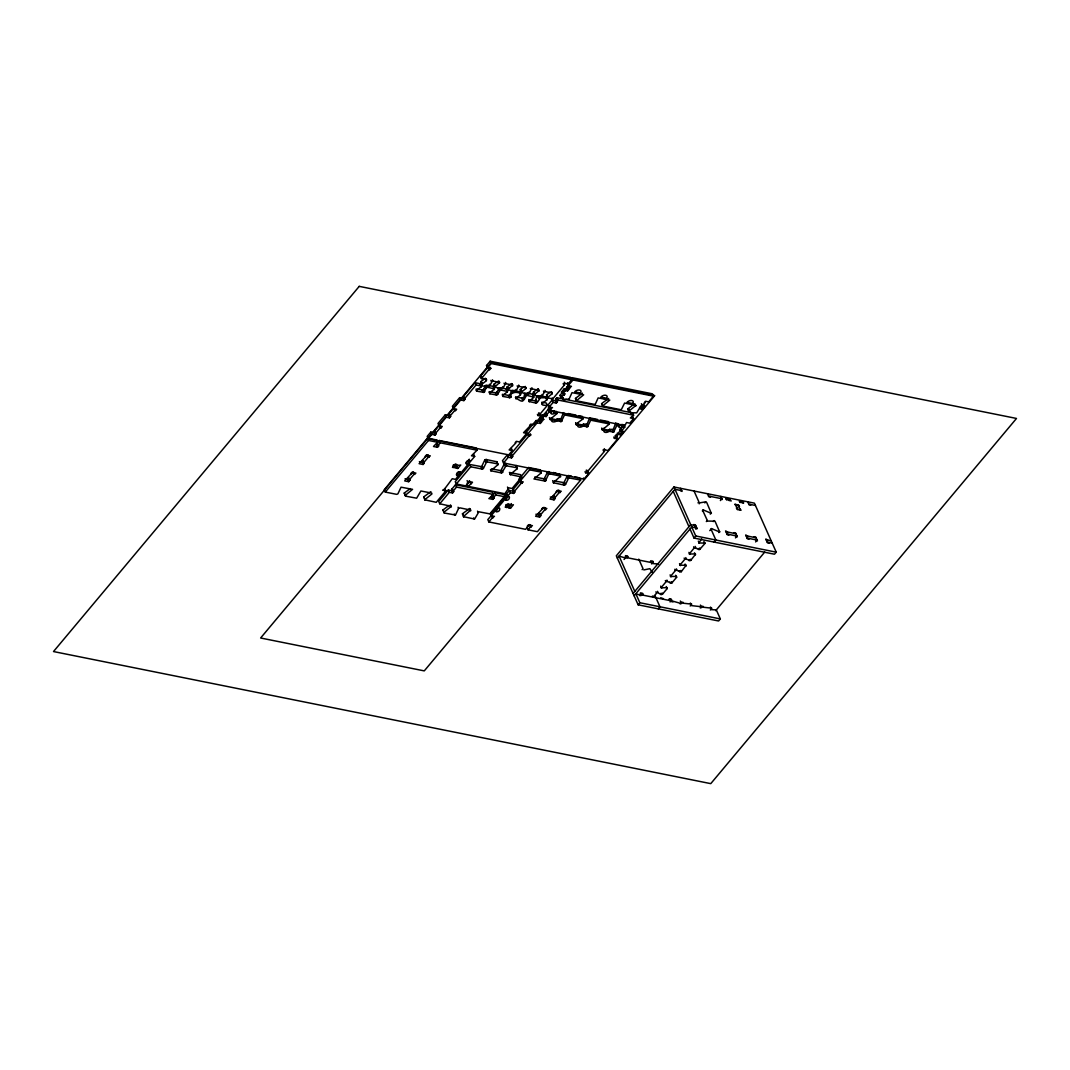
<?xml version="1.0" encoding="UTF-8"?>
<svg xmlns="http://www.w3.org/2000/svg" width="1070" height="1070" viewBox="0 0 1070 1070"><rect width="100%" height="100%" fill="white"/><g stroke="black" fill="none" stroke-linecap="round" stroke-linejoin="round"><path stroke-width="1.5" d="M666.222 586.507L667.225 588.54L666.944 587.684L661.033 587.778L666.436 581.291L671.733 583.083L676.695 577.212L676.414 576.449M676.307 576.436L670.435 576.462L675.839 570.042L681.149 571.848L686.097 565.321M686.03 565.281L679.851 565.187L685.255 558.808L690.565 560.6L695.58 554.166M705.05 543.092L698.764 542.971L701.773 538.812M617.524 423.466L618.928 426.395L616.855 425.445L615.825 423.118L617.898 424.068A2.1 1.23 -24 0 0 618.647 425.298A2.1 1.23 -24 0 0 620.934 424.683L623.77 424.723L624.8 427.037L622.111 430.247L620.787 428.923M705.05 543.239L703.873 541.54M550.207 410.412L550.221 410.358A2.1 1.23 -24 0 0 550.93 411.683A2.1 1.23 -24 0 0 553.217 411.081L554.367 410.773L555.397 413.087L557.095 413.435L556.186 411.402M555.397 413.087L554.26 413.394A2.1 1.23 -24 0 1 551.973 414.01A2.1 1.23 -24 0 1 551.224 412.793L549.151 411.83L548.121 409.516L545.419 412.726L547.265 415.213L546.115 416.591L542.891 415.936L542.37 414.772L533.943 424.763L530.72 424.108L529.57 425.486L530.372 425.646L523.524 432.721L526.734 433.363L519.538 441.963L516.315 441.321L515.165 442.699L515.967 442.86L509.119 449.922L512.329 450.577L508.731 454.87L428.254 438.7L427.211 436.373L430.822 432.079L434.032 432.721L435.075 435.049L436.226 433.671L434.38 431.183L439.288 425.338L441.121 427.813L442.271 426.435L439.048 425.793L438.018 423.466L445.227 414.866L448.437 415.521L449.48 417.835L450.63 416.457L448.785 413.983L453.693 408.125L455.526 410.612L456.676 409.235L453.453 408.579L452.423 406.266L459.632 397.665L462.842 398.308L463.885 400.621L465.035 399.257L463.19 396.769L475.013 382.645L480.189 383.729L481.005 386.992L476.551 390.229L476.578 391.125L483.921 392.382L486.181 387.902L487.425 387.273L494.514 388.865L489.699 392.864L489.846 393.8L497.068 395.031L500.399 389.921L507.635 391.473L502.927 395.432L502.445 394.241M540.283 470.292L541.139 472.94L533.957 478.959L545.312 481.112L548.509 474.425L549.739 473.89L560.613 476.11L553.284 482.717L564.131 485.071L565.508 484.549L568.705 477.862L580.622 480.082L537.408 531.696L528.018 529.81L526.988 527.497M551.224 412.793L550.007 410.291M477.3 389.159L482.998 390.028L486.168 384.973L487.626 387.286M494.153 389.64L493.364 386.404L489.779 385.722L492.441 380.973L499.703 382.378L494.755 387.166L501.656 388.771L503.074 388.209L505.414 383.662L512.744 384.959L507.902 389.801L514.804 391.419L516.248 390.804L518.388 386.364L525.771 387.554L525.838 388.517L524.982 386.845M496.36 395.111C493.792 391.754 498.66 392.784 498.647 387.875M502.887 395.472L502.913 396.422L510.042 397.719L511.019 397.023L509.935 394.776L511.848 390.483L519.659 391.687L520.448 394.924L516.074 398.08L515.593 396.876M511.019 397.023C508.718 390.323 522.481 392.035 520.528 394.857M515.432 397.492C525.383 405.102 522.989 399.444 524.848 393.225M524.166 399.658L526.52 395.245L533.903 397.211L532.766 394.295L527.644 393.225M528.941 392.168L529.423 393.399L530.894 389.534L532.058 388.865L539.253 390.456L534.518 394.389L533.529 392.035L537.862 388.905L538.892 391.232M540.203 397.853C532.004 413.154 536.097 388.784 540.203 397.853C559.797 396.729 530.947 405.677 547.358 405.356L539.882 414.291L538.558 412.966M534.478 394.415L534.505 395.365L541.46 396.702L544.79 391.607L552.053 392.837L552.2 393.72L547.318 397.665L552.668 399.016L564.492 384.892L563.903 383.595M458.589 508.384L455.499 515.031L444.224 512.998L444.063 512.169L451.366 506.311L439.73 503.796L438.7 501.469L448.303 490.006L451.513 490.648L452.556 492.962L453.707 491.585L451.861 489.11L455.512 484.75L492.267 492.133L493.297 494.46L488.896 498.593L492.922 499.409L494.072 498.031L492.227 495.544L494.688 492.615L504.077 494.514L505.107 496.828L490.702 514.041L478.878 511.794L474.639 519.03L463.363 516.676L470.693 510.069L459.966 507.862L458.589 508.384L458.067 507.233M467.108 480.631L468.152 482.944L467.349 482.784L468.499 481.406L472.525 482.222L471.362 483.586L469.529 481.112L465.704 485.874L456.315 483.988L455.272 481.66L469.676 464.46L481.607 466.667L484.79 459.993L485.927 459.445L497.015 461.825L497.898 464.741L490.782 470.773L501.776 472.967L506.03 465.744L517.118 467.791L517.345 468.647L510.056 474.505L521.692 477.019L512.089 488.495L508.865 487.84L504.866 493.738L468.112 486.355L467.082 484.041M469.676 464.46L470.72 466.774L482.155 469.061L483.372 468.513L486.676 461.812L497.737 463.898L497.898 464.741M491.438 468.834L500.84 470.626L504.438 463.711L505.628 463.363L506.658 465.691M555.892 419.962A3.665 2.167 -24 0 0 557.243 418.851L560.974 418.878L563.409 412.819L564.438 415.133L561.322 421.607L550.02 419.48L556.895 413.622L555.932 411.442M569.079 399.056L571.995 392.663L583.645 394.843L576.623 400.581L575.593 398.254L582.495 393.171M534.679 477.046L544.175 478.812L547.599 471.99L548.856 471.576L549.9 473.903M581.799 425.338A3.665 2.167 -24 0 0 583.377 424.108L587.122 424.121L589.543 418.076L590.573 420.39L587.564 426.823L576.302 424.79L575.66 423.212M554.126 480.952L563.93 482.623L567.474 475.615M595.228 404.313L598.143 397.92L609.793 400.1L602.771 405.824L601.741 403.51L608.643 398.428M607.707 430.715A3.665 2.167 -24 0 0 609.525 429.364L613.27 429.378L615.691 423.319L616.721 425.646L613.605 432.119L602.249 429.953L609.178 424.135L608.148 421.807M621.376 409.569L624.586 403.069L635.968 405.41L628.906 411.081L627.876 408.767L634.778 403.684L635.861 405.945M495.116 509.253L497.817 506.03M504.719 497.777L507.421 494.554M490.006 385.441L489.512 384.237M483.667 389.453L484.723 391.74M496.814 392.101L497.871 394.375M410.251 488.589L404.192 493.109L405.557 496.146L416.645 498.192L420.898 490.983L431.691 493.096L431.919 493.939L424.63 499.797L436.252 502.311L445.856 490.849L444.826 488.522M427.465 438.125L428.508 440.452L437.897 442.338L436.854 440.011L427.465 438.125L384.25 489.752L385.28 492.08L396.716 494.353L397.893 493.872L401.049 487.171L412.552 489.338L405.329 495.303L405.557 496.146M559.65 474.411L553.351 472.485M509.935 394.776L508.611 395.445L503.595 394.442M523.056 397.465L521.812 398.093L516.73 397.09M529.423 393.399L527.991 394.068L527.43 392.891M448.985 505.468L442.94 509.975L444.291 513.025M470.666 510.818L469.623 508.491L462.481 513.76L462.708 514.603M582.067 416.698L583.043 418.878L576.141 423.961L576.235 424.763M430.889 491.625L423.747 496.881L423.974 497.737M516.315 466.319L516.155 465.49L517.345 468.647M541.139 472.94L540.912 472.097L529.65 469.837L528.62 467.51L519.017 478.986L520.047 481.299L523.27 481.955L521.304 483.172L520.274 480.845M560.586 476.859L559.329 473.689M667.225 588.54L662.531 594.144L662.049 592.94M489.779 385.722C467.269 388.209 498.179 378.352 481.353 378.633L480.323 376.306L487.8 367.371L488.829 369.698L490.796 368.481L487.572 367.839L486.542 365.512L490.14 361.205L570.618 377.389L571.661 379.703L568.05 384.01L564.84 383.354L564.318 382.204M428.254 438.7L431.852 434.393L435.075 435.049M439.048 425.793L446.257 417.193L449.48 417.835M453.453 408.579L460.662 399.979L463.885 400.621M487.572 367.839L491.17 363.532L571.661 379.703M434.032 432.721L435.196 431.344M448.437 415.521L449.601 414.143M462.842 398.308L464.005 396.93M385.28 492.08L428.508 440.452M434.38 431.183L435.423 433.51L440.318 427.652L441.121 427.813M448.785 413.983L449.828 416.297L454.723 410.452L455.526 410.612M463.19 396.769L464.233 399.083L476.056 384.973L481.112 385.989L481.059 386.965M481.353 378.633L488.829 369.698M474.425 447.568L439.275 440.506L433.484 446.484L437.51 447.287L438.66 445.909L436.827 443.421L438.66 445.909M404.982 478.838L407.67 479.387L408.82 478.009L409.85 480.323L408.7 481.701L404.674 480.898L412.913 471.99L413.943 474.318L415.896 473.101L411.883 472.285L410.719 473.662L411.535 473.823M419.386 461.638L422.075 462.173L423.225 460.795L424.255 463.123L423.105 464.5L419.079 463.684L427.318 454.79L428.348 457.104L430.314 455.887L426.288 455.084L425.124 456.462L425.94 456.622M437.63 443.595L436.48 444.959L437.51 447.287M408.82 478.009L408.018 477.849L409.048 480.162L413.943 474.318M423.225 460.795L422.423 460.635L423.452 462.962L428.348 457.104M437.857 445.749L440.305 442.819L477.059 450.202L471.455 455.78L474.679 456.435L455.472 479.373L452.249 478.731L444.598 488.99L442.646 490.194L445.856 490.849M455.218 465.824L455.793 465.129L456.823 467.456L456.248 468.138L455.218 465.824L456.823 466.145L457.866 468.459L460.742 465.022L458.562 465.383L455.379 463.939L452.49 467.389L456.823 467.456M456.569 474.505L458.696 471.95M466.172 463.029L469.369 459.204M439.73 503.796L449.333 492.32L452.556 492.962M456.315 483.988L470.72 466.774M451.513 490.648L452.663 489.271M451.861 489.11L452.904 491.424L456.542 487.064L493.297 494.46M468.112 486.355L471.362 483.586M537.408 414.344L537.929 415.508L539.079 414.13M563.168 383.582L563.689 384.732L564.84 383.354M633.587 418.584L630.377 417.942L633.574 415.227L632.544 412.913L556.895 397.706L555.638 399.19L557.483 401.678L556.333 403.056L555.29 400.728L552.08 400.086L548.241 404.674L549.271 407.001L552.481 407.643L550.528 408.86L549.498 406.533L548.255 408.031L549.284 410.345L624.933 425.552L626.525 422.53L629.748 423.172L633.587 418.584L632.557 416.257M546.115 416.591L544.269 414.103L539.668 419.614L541.5 422.088L540.35 423.466L537.127 422.824L510.858 454.028L512.69 456.502L511.54 457.88L510.51 455.566L507.287 454.91L502.485 460.648L503.515 462.976L584.006 479.146L588.808 473.408L587.764 471.094M540.35 423.466L539.32 421.152L536.097 420.497L526.493 431.972L527.523 434.3L530.747 434.942L528.794 436.159L527.751 433.832L529.596 436.319M561.442 392.008L563.837 389.146L566.257 389.627L563.85 392.489L561.442 392.008L561.951 393.171L565.174 393.813L564.024 395.191L562.178 392.703M549.271 407.001L553.11 402.414L556.333 403.056M555.29 400.728L556.453 399.364M503.515 462.976L508.317 457.238L511.54 457.88M568.959 399.27L566.177 399.19A2.1 1.23 -24 0 1 563.823 399.846A2.1 1.23 -24 0 1 563.074 398.615L561.001 397.665L559.971 395.352L565.736 388.463L567.568 390.951L568.732 389.574L566.886 387.086L572.998 379.97L653.476 396.154L648.674 401.879L645.464 401.237L644.3 402.614L645.116 402.775L641.612 405.824L644.835 406.48L642.441 409.342L639.218 408.7L636.663 412.873L633.881 412.793A2.1 1.23 -24 0 1 631.541 413.448A2.1 1.23 -24 0 1 630.792 412.231L628.719 411.281L627.675 408.954L629.267 409.275M510.51 455.566L511.661 454.188M539.32 421.152L540.47 419.774M545.085 414.264L546.235 412.886L547.265 415.213M566.538 388.624L567.688 387.246M544.269 414.103L544.79 415.267L542.383 418.129L539.976 417.648L540.497 418.811L543.707 419.453L541.754 420.67L540.724 418.343L542.557 420.831M549.284 410.345L550.528 408.86M555.638 399.19L556.681 401.517L557.925 400.019L633.574 415.227M510.858 454.028L511.888 456.342L528.794 436.159M539.668 419.614L540.698 421.928L541.754 420.67M546.462 415.053L549.151 411.83M561.001 397.665L563.221 395.031M566.886 387.086L567.916 389.413L571.42 386.364L568.197 385.708L567.167 383.394M491.077 496.921L493.043 495.704M492.227 495.544L493.27 497.871L495.718 494.942L505.107 496.828M529.65 469.837L512.985 489.565L514.817 492.053L513.667 493.43L512.637 491.103L509.414 490.461L490.207 513.399L491.237 515.727L494.46 516.369L492.494 517.586L491.464 515.259L493.31 517.746M513.667 493.43L510.443 492.775L487.813 519.619L488.856 521.946L525.597 529.329L529.436 524.567L530.466 526.895L532.419 525.678L528.406 524.862L527.242 526.239L528.058 526.4M512.637 491.103L513.787 489.726M488.856 521.946L492.494 517.586M512.985 489.565L514.015 491.892L521.304 483.172M508.464 504.88L505.749 505.134L506.779 507.447L509.494 507.193L508.919 507.889L507.889 505.562L508.464 504.88L509.494 507.193M507.889 505.562L509.507 505.883L511.42 503.595M508.919 507.889L510.537 508.21L513.413 504.772L511.233 505.134L508.049 503.689L505.174 507.127L506.779 507.447M535.909 514.215L538.598 514.75L539.748 513.373L540.778 515.687L539.628 517.064L535.602 516.262L543.841 507.354L544.871 509.681L546.823 508.464L542.811 507.661L541.647 509.039L542.463 509.2M550.314 497.002L553.003 497.537L554.153 496.159L555.183 498.486L554.033 499.864L550.007 499.048L558.246 490.154L559.276 492.467L561.242 491.264L557.216 490.448L556.052 491.825L556.868 491.986M528.018 529.81L530.466 526.895M539.748 513.373L538.946 513.212L539.976 515.526L544.871 509.681M554.153 496.159L553.351 495.998L554.38 498.326L559.276 492.467M621.978 426.863L623.77 424.723M620.439 430.461L618.045 433.337L620.453 433.818L620.974 434.982L623.369 432.106L619.931 429.311M644.835 406.48L644.327 405.316L641.906 404.834L639.499 407.697L641.92 408.178L642.441 409.342M585.063 471.603L585.584 472.766L587.537 471.549L604.443 451.353L603.801 449.908M603.052 449.895L603.64 451.192L604.791 449.815L608.014 450.47L617.617 438.994L616.574 436.68M613.805 437.041L614.394 438.352L616.347 437.135L617.403 435.878L616.828 434.567M616.079 434.554L616.601 435.704L617.751 434.34L620.974 434.982M619.637 430.3L620.159 431.464L621.309 430.087M620.453 433.818L622.86 430.956M641.92 408.178L644.327 405.316M690.003 529.021L694.015 538.049L774.506 554.22L776.231 552.16L754.417 503.154L673.939 486.984L616.32 555.811L638.135 604.817L718.612 620.988L720.337 618.928L716.325 609.9L711.63 609.659L710.493 607.078M617.35 558.139L674.969 489.311L681.67 490.648M624.051 559.49L626.365 556.734L627.97 557.055L627.394 557.751L626.552 555.865M642.12 569.655L642.99 568.625L638.763 559.155M698.014 502.887L698.884 501.857L694.055 491.036M643.806 569.935L649.905 568.665L652.259 572.45M699.165 503.823L700.021 502.78L705.732 501.87L706.748 502.592L711.363 513.373L703.177 509.882L702.722 510.484L707.591 521.063L715.014 521.21L719.709 532.017L711.43 528.567M627.394 557.751L651.001 562.486L653.182 562.124L651.657 563.957M704.862 502.913L705.732 501.87M633.079 593.462L690.698 524.634L695.727 525.651L694.871 526.681M702.321 510.912L703.177 509.882M634.109 595.789L691.728 526.962L696.757 527.965L695.754 529.168M640.007 595.763L641.452 594.051L643.057 594.372L642.481 595.054L641.706 593.315M720.377 500.573L721.916 498.74L708.5 496.052M710.266 514.162L711.349 512.864M706.334 521.571L707.203 520.542M638.135 604.817L639.86 602.744L720.337 618.928M694.015 538.049L695.754 535.976L776.231 552.16M713.182 521.598L714.051 520.568M662.464 594.211L661.099 594.599L657.408 592.419L652.927 597.154L652.406 595.99M704.876 543.573L699.593 549.565L694.39 547.706L689.254 553.979L695.273 553.966M709.771 530.64L711.51 528.567M663.453 598.718L660.752 597.742M718.813 532.592L719.682 531.563M658.251 608.857L659.976 606.797L655.148 595.936M714.145 542.089L715.87 540.029L711.042 529.182M642.481 595.054L669.445 600.471L671.626 600.11L670.087 601.942M680.145 603.962L681.684 602.129L683.302 602.45L682.713 603.146L691.742 604.149L690.217 605.994M735.464 537.889L737.003 536.057L726.945 534.037M700.275 608.014L701.813 606.182L703.418 606.503L702.843 607.185L711.871 608.201L710.333 610.034M755.594 541.928L757.119 540.096L747.061 538.076M715.656 610.689L764.742 552.053M501.736 470.171L502.82 472.418M562.004 421.192L561.028 418.811M544.978 478.37L546.061 480.631M613.27 429.378L614.354 431.638M542.37 396.288L545.941 396.97L546.783 400.167M516.021 398.12L516.048 399.056M533.529 392.035L533.208 392.864L534.371 393.238M511.62 383.595L506.899 387.139L508.892 388.116M550.194 392.142L546.449 394.897L547.318 395.833M485.285 378.339L480.657 381.776L482.195 382.752M481.941 383.822L480.952 381.455M486.315 380.666L485.726 379.355M497.884 381.375L493.858 384.331L494.928 385.307M489.779 392.797L489.311 391.593M508.223 389.106L507.233 386.738M512.61 385.949L511.567 383.622M523.899 386.845L520.1 389.694L521.625 390.67M525.798 388.557L521.063 392.476L527.951 394.054M533.596 397.558L528.901 401.464L535.789 403.029M547.666 397.023L546.676 394.669M552.04 393.867L551.264 392.128M553.217 411.081L554.26 413.394M620.934 424.683L621.964 426.997A2.1 1.23 -24 0 1 619.677 427.612A2.1 1.23 -24 0 1 618.928 426.395M621.964 426.997L624.8 427.037M699.232 543.159L698.335 541.126M670.997 576.89L670.101 574.857M680.359 565.642L679.517 563.622M726.022 498.513L726.41 499.623L730.342 500.198L726.075 498.526L726.61 499.69M739.437 501.201L739.825 502.325L743.757 502.887L739.49 501.215L740.025 502.378M480.965 466.721L481.995 469.048M585.798 424.589L586.828 426.917M560.68 421.66L559.65 419.333M543.64 478.838L544.683 481.166M454.75 515.125L454.242 513.961M482.182 390.149L483.212 392.463M521.612 398.067L522.695 400.394M534.759 400.715L529.877 399.725M486.542 365.512L487.746 365.753M563.689 384.732L564.492 384.892M567.916 389.413L568.732 389.574M567.568 390.951L564.358 390.296L563.837 389.146M480.323 376.306L481.553 376.56M559.971 395.352L561.242 395.606M595.094 404.513L576.422 400.768L575.392 398.441M621.242 409.77L602.57 406.025L601.541 403.698M501.362 387.942L506.484 389.012L507.3 392.275M556.681 401.517L557.483 401.678M490.448 391.807L495.33 392.784M542.637 402.293L546.329 403.042L547.358 405.356M549.498 406.533L551.331 409.021M548.121 409.516L549.806 409.85M568.197 413.555L575.981 415.12M579.097 415.735L582.2 416.364M597.461 419.427L589.677 417.862L590.707 420.189L609.378 423.934L608.549 422.048M600.564 420.055L608.348 421.62M545.419 412.726L546.235 412.886M464.233 399.083L465.035 399.257M542.37 414.772L544.79 415.267M620.159 431.464L623.369 432.106M537.929 415.508L541.139 416.15L540.109 413.836M550.983 418.972A3.665 2.167 -24 0 1 551.598 417.715L552.12 418.878L557.751 420.015L557.243 418.851M577.158 424.054A3.665 2.167 -24 0 1 577.746 422.971L578.268 424.135L583.899 425.271L583.377 424.108M603.239 429.645A3.665 2.167 -24 0 1 603.895 428.227L604.403 429.391L610.034 430.514L609.525 429.364M616.601 435.704L617.403 435.878M540.698 421.928L541.5 422.088M614.394 438.352L617.617 438.994M449.828 416.297L450.63 416.457M603.64 451.192L604.443 451.353M435.423 433.51L436.226 433.671M511.888 456.342L512.69 456.502M748.746 504.13L755.447 505.481M728.817 500.426L731.318 500.934M585.584 472.766L588.808 473.408M736.254 505.963L734.756 504.251L738.781 505.067L739.464 506.618L738.661 506.444M737.163 508.023L736.361 507.862L737.056 509.414L741.069 510.216L739.584 508.517M528.62 467.51L539.882 469.77L540.912 472.097M571.54 476.137L568.317 475.495L569.347 477.808M574.75 476.779L577.974 477.434M509.387 472.432L520.649 474.705L521.692 477.019M456.248 468.138L457.866 468.459M423.452 462.962L424.255 463.123M725.915 531.71L735.973 533.729M746.031 535.749L756.089 537.782M766.147 539.802L771.176 540.805M554.38 498.326L555.183 498.486M767.19 542.115L772.219 543.132M514.015 491.892L514.817 492.053M409.048 480.162L409.85 480.323M493.27 497.871L494.072 498.031M452.904 491.424L453.707 491.585M539.976 515.526L540.778 515.687M658.585 564.01L652.954 563.582L652.031 561.523M532.526 394.201L533.569 396.529M550.154 419.534L549.445 417.822M470.439 509.962L469.917 508.798M698.79 549.646L698.108 548.428M767.765 540.123L765.812 539.026L767.524 542.891L769.143 543.212L768.795 542.437M750.351 504.452L750.699 505.227L749.094 504.906L747.716 501.817M742.861 501.897L743.382 503.06M754.484 537.448L754.136 536.685L755.741 537.006L757.466 540.872L755.514 539.775M737.979 504.906L740.266 510.056M735.558 504.425L737.859 509.574M747.636 536.083L745.683 534.987L747.408 538.852L749.013 539.173L748.679 538.397M729.446 499.195L729.967 500.359M720.886 496.426L722.263 499.516L720.311 498.419M734.354 533.408L734.02 532.633L735.625 532.954L737.35 536.832L735.398 535.736M727.52 532.031L725.567 530.934L727.292 534.799L728.897 535.134L728.55 534.358M710.119 496.373L710.453 497.149L708.848 496.814L707.471 493.725M653.476 396.154L652.446 393.827L571.968 377.656L572.998 379.97M680.64 488.335L682.018 491.424L680.065 490.327M641.385 403.671L641.906 404.834M694.122 525.316L693.775 524.554L695.38 524.875L697.105 528.74L695.152 527.644M673.939 486.984L695.754 535.976M699.7 547.974L700.221 549.137M673.244 491.371L688.973 526.694M695.179 546.355L695.687 547.519M693.587 546.81L694.109 547.974M694.457 552.789L695.46 554.808M688.933 552.374L689.923 554.407M690.284 559.209L690.805 560.372M688.705 559.663L689.214 560.827M685.763 557.604L686.285 558.767M684.171 558.058L684.693 559.209M685.054 564.024L686.057 566.057M622.071 424.375L623.101 426.703M700.422 605.058L701.572 607.64L699.62 606.543L691.514 605.62L690.364 603.039M621.59 429.083L622.111 430.247M680.881 570.457L681.389 571.621M603.694 397.679L604.216 398.842M679.289 570.912L679.811 572.062M617.243 433.176L617.751 434.34M676.347 568.839L676.869 570.002M615.772 435.824L616.347 437.135M674.769 569.293L675.277 570.457M615.023 435.811L615.544 436.975M611.933 429.846L612.976 432.16M675.638 575.272L676.641 577.292M680.306 601.019L681.456 603.6L672.655 601.126L673.003 601.902L671.398 601.567L670.248 598.999M671.465 581.706L671.987 582.856M601.768 428.053L602.276 429.217M601.862 428.615L602.504 430.06M669.873 582.147L670.395 583.31M666.944 580.087L667.453 581.251M665.353 580.542L665.874 581.692M604.269 448.664L604.791 449.815M671.104 598.946L671.626 600.11M652.673 560.961L653.182 562.124M669.499 598.625L670.021 599.788M668.924 599.32L669.445 600.471M651.055 560.64L651.577 561.803M650.48 561.335L651.001 562.486M660.698 586.106L661.688 588.125M587.176 424.068L588.206 426.382M569.227 385.414L570.27 387.741M567.541 382.846L568.05 384.01M568.424 385.253L569.454 387.567M582.401 416.805L583.244 418.691L564.572 414.933L563.529 412.619M660.471 593.395L660.979 594.559M657.528 591.322L658.05 592.486M565.736 388.463L566.257 389.627M655.937 591.777L656.458 592.94M562.994 392.877L564.024 395.191M575.62 422.797L576.141 423.961M627.448 555.892L627.97 557.055M556.895 397.706L557.925 400.019M625.843 555.571L626.365 556.734M642.535 593.208L643.057 594.372M586.962 470.238L587.537 471.549M625.214 556.132L626.124 558.192L619.075 556.079L634.804 591.402M551.491 391.673L552.013 392.824M586.213 470.225L586.735 471.388M640.93 592.887L641.452 594.051M640.181 593.181L641.211 595.509L635.834 593.716L639.86 602.744M552.147 397.866L552.668 399.016M552.08 400.086L553.11 402.414M544.991 390.363L545.499 391.526M583.484 477.982L584.006 479.146M546.703 395.713L547.733 398.027M543.48 391.098L543.988 392.249M545.673 396.85L546.703 399.163M579.592 477.755L580.622 480.082M541.968 394.509L542.61 395.967M538.29 388.878L538.865 390.189M540.577 395.539L541.099 396.702M549.472 417.541L549.993 418.704M541.888 402.159L542.396 403.323M541.915 403.203L542.437 404.366M537.662 396.274L538.691 398.588M531.843 387.714L532.365 388.878M533.555 393.064L534.585 395.392M536.271 399.979L537.301 402.307M530.332 388.45L530.854 389.614M543.199 418.29L543.707 419.453M539.36 413.127L539.882 414.291M566.926 476.016L567.969 478.343M525.209 386.39L525.718 387.541M526.159 393.185L527.055 395.218M528.74 399.525L529.262 400.688M528.767 400.568L529.289 401.731M564.478 482.222L565.508 484.549M524.514 393.626L525.544 395.954M536.097 420.497L537.127 422.824M563.101 482.757L564.131 485.071M518.696 385.08L519.217 386.243M520.381 389.386L521.411 391.714M520.408 390.43L521.451 392.743M517.184 385.815L517.706 386.965M519.378 391.566L520.421 393.88M515.807 389.52L516.315 390.684M512.062 383.742L512.57 384.906M559.048 490.314L560.078 492.628M514.295 390.256L514.804 391.419M512.878 390.256L513.908 392.57M552.628 480.644L553.671 482.971M511.366 390.991L512.396 393.305M547.479 472.111L548.509 474.425M530.225 433.778L530.747 434.942M505.548 382.431L506.07 383.595M507.26 387.781L508.303 390.109M525.704 431.036L526.734 433.363M504.037 383.167L504.558 384.331M506.244 388.918L507.274 391.245M508.464 395.432L509.507 397.746M553.003 497.537L554.033 499.864M502.592 386.738L503.167 388.035M490.14 361.205L491.17 363.532M498.914 381.107L499.436 382.257M498.62 381.415L499.463 383.301M501.148 387.608L501.656 388.771M499.864 387.902L500.76 389.935M490.274 367.318L490.796 368.481M502.352 394.99L502.994 396.435M498.219 388.343L499.249 390.67M488.602 367.532L489.645 369.859M492.414 379.796L492.922 380.96M494.086 384.103L495.129 386.417M494.126 385.146L495.156 387.46M490.836 380.385L491.411 381.682M493.096 386.283L494.126 388.597M544.643 507.528L545.673 509.842M485.767 378.459L486.288 379.623M488 384.973L488.508 386.136M489.137 392.208L489.846 393.8M485.071 385.695L486.114 388.022M511.299 448.25L512.329 450.577M480.978 382.498L482.008 384.826M538.598 514.75L539.628 517.064M479.948 383.635L480.978 385.962M521.077 481.005L522.12 483.332M475.013 382.645L476.056 384.973M507.287 454.91L508.317 457.238M476.163 388.958L476.672 390.122M476.19 390.002L476.698 391.152M509.681 472.753L510.203 473.903M509.842 473.448L510.417 474.759M504.251 463.898L505.281 466.212M530.238 524.728L531.268 527.055M496.64 461.558L497.67 463.885M500.412 470.626L501.442 472.953M509.414 490.461L510.443 492.775M507.488 487.064L508.517 489.378M509.507 505.883L510.537 508.21M459.632 397.665L460.662 399.979M486.181 459.458L487.211 461.785M506.324 504.438L507.354 506.765M490.461 469.69L490.983 470.853M484.79 459.993L485.833 462.307M476.03 447.889L477.059 450.202M494.688 492.615L495.718 494.942M482.343 466.199L483.372 468.513M453.693 408.125L454.723 410.452M473.635 454.108L474.679 456.435M491.879 497.082L492.922 499.409M445.227 414.866L446.257 417.193M469.529 481.112L470.559 483.426M439.288 425.338L440.318 427.652M477.528 511.139L478.036 512.303M454.683 467.015L453.653 464.701L453.078 465.383L454.108 467.71M439.275 440.506L440.305 442.819M473.689 517.867L474.211 519.03M455.512 484.75L456.542 487.064M430.822 432.079L431.852 434.393M462.481 513.76L463.738 516.93M448.303 490.006L449.333 492.32M428.12 454.951L429.15 457.264M450.47 504.893L451.219 506.899M422.075 462.173L423.105 464.5M443.034 509.842L444.063 512.169M413.715 472.151L414.745 474.478M423.747 496.881L425.004 500.051M407.67 479.387L408.7 481.701M404.286 492.976L405.329 495.303M557.751 420.015A3.665 2.167 -24 0 1 552.922 421.861A3.665 2.167 -24 0 1 552.12 418.878M583.899 425.271A3.665 2.167 -24 0 1 579.057 427.104A3.665 2.167 -24 0 1 578.268 424.135M610.034 430.514A3.665 2.167 -24 0 1 605.205 432.36A3.665 2.167 -24 0 1 604.403 429.391M563.328 397.558A2.1 1.23 -24 0 1 562.686 397.492M460.18 471.923C456.007 481.059 454.616 470.827 460.18 471.964M469.784 460.448C466.092 469.208 463.765 459.739 469.784 460.448M496.132 511.661C501.803 512.824 500.131 502.632 496.146 511.607M505.735 500.185C511.072 501.482 510.189 491.023 505.735 500.185M359.226 286.359L53.5 651.55L710.774 783.641L1016.5 418.45L359.226 286.359M491.103 362.677L260.625 638.001L424.268 670.89L654.76 395.566L491.103 362.677M580.368 392.998L574.737 391.861A3.665 2.167 -24 0 1 579.565 390.028A3.665 2.167 -24 0 1 580.368 392.998M606.516 398.254L600.872 397.117A3.665 2.167 -24 0 1 605.714 395.271A3.665 2.167 -24 0 1 606.516 398.254M632.651 403.51L627.02 402.373A3.665 2.167 -24 0 1 631.862 400.528A3.665 2.167 -24 0 1 632.651 403.51"/></g></svg>
